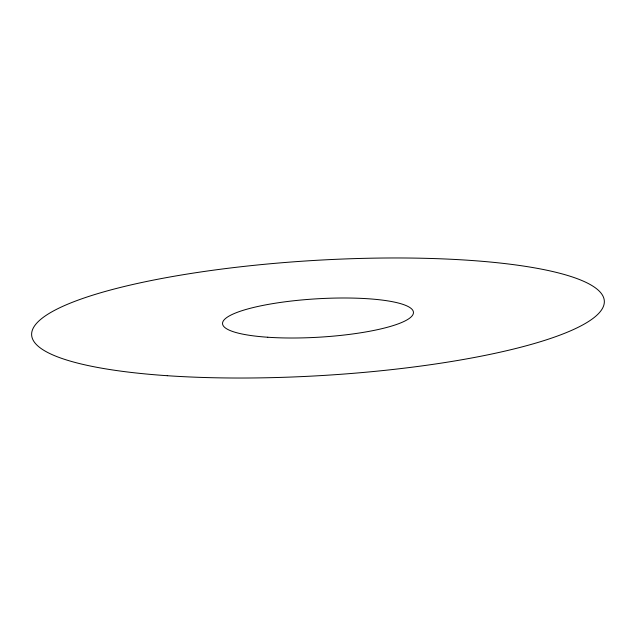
<?xml version="1.0" encoding="UTF-8"?>
<svg xmlns="http://www.w3.org/2000/svg" width="636" height="636" viewBox="0 0 636 636"><rect width="100%" height="100%" fill="white"/><g stroke="black" fill="none" stroke-linecap="round" stroke-linejoin="round"><path stroke-width="0.95" d="M267.756 337.239A95.607 19.223 -3.4 0 0 413.4 313.151A95.607 19.223 -3.4 0 0 272.844 303.611A95.607 19.223 -3.4 0 0 267.756 337.239M167.276 375.709A286.82 57.669 -3.4 0 0 604.2 303.459A286.82 57.669 -3.4 0 0 182.524 274.824A286.82 57.669 -3.4 0 0 167.276 375.709"/></g></svg>
